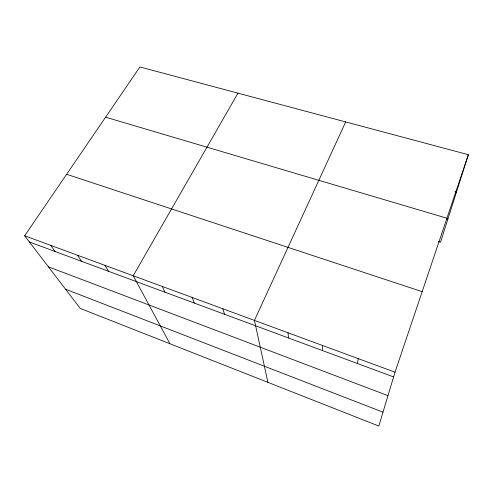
<?xml version="1.0" encoding="UTF-8"?>
<svg xmlns="http://www.w3.org/2000/svg" width="493" height="493" viewBox="0 0 493 493"><rect width="100%" height="100%" fill="white"/><g stroke="black" fill="none" stroke-linecap="round" stroke-linejoin="round"><path stroke-width="0.74" d="M322.514 350.578L322.564 345.488M357.511 363.544L358.226 358.621M468.35 154.697L395.029 372.178L378.815 426.044L80.242 308.415L24.65 235.777L139.901 66.956L468.35 154.697L440.526 242.248L438.326 241.57M345.679 121.925L254.437 320.401L267.915 382.352M237.959 93.152L133.227 275.76L169.931 343.75M455.008 191.666L456.469 192.085M105.613 117.18L446.929 218.226M446.411 218.658L447.884 219.095M66.623 174.294L422.174 291.659M24.65 235.777L395.029 372.178M29.395 241.971L393.599 376.917M48.4 266.812L387.966 395.651M65.551 289.218L382.993 412.166M50.717 245.378L55.099 251.498M77.487 255.232L81.481 261.272M104.978 265.357L108.565 271.31M162.259 286.451L164.97 292.207M192.116 297.452L194.341 303.09M222.83 308.76L224.543 314.281M287.98 332.757L288.565 338.001"/></g></svg>
